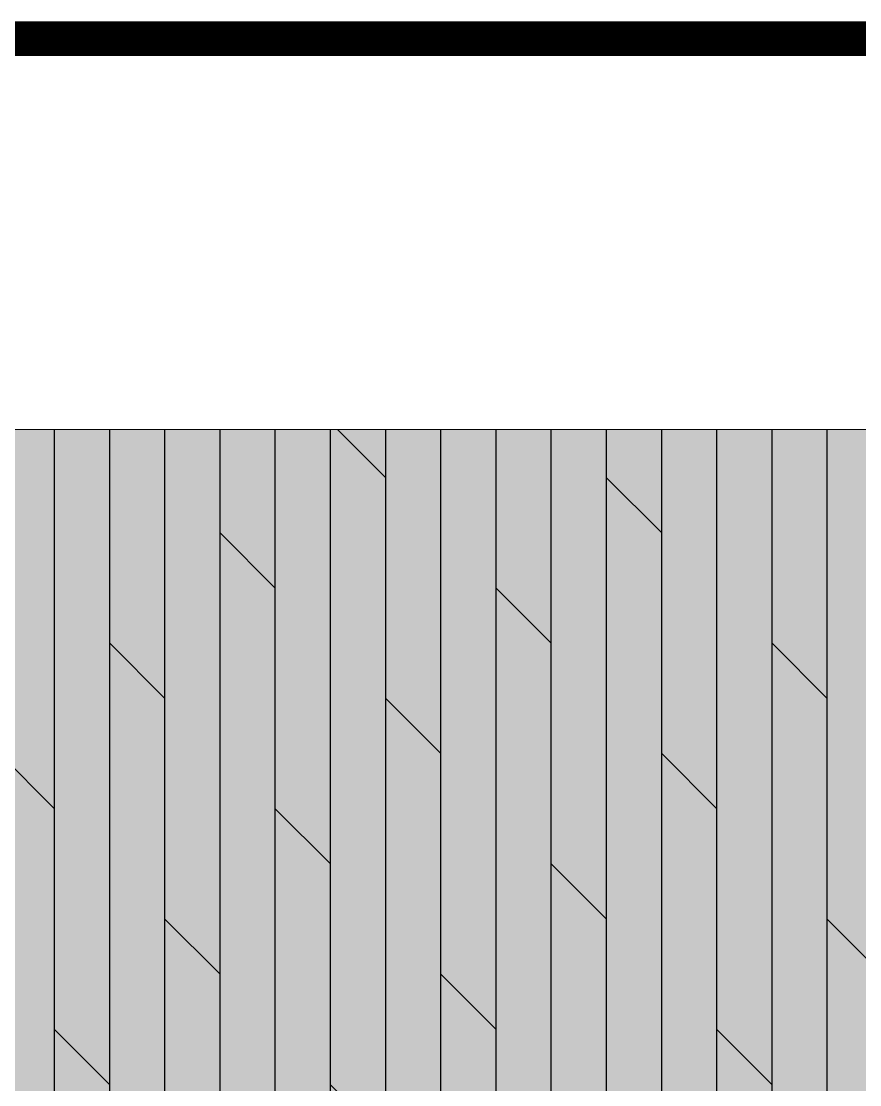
# Model space of a CAD drawing. Header units: millimetres. Extents: x -2842 to 18480, y -2414 to 14540.
# Drawn here: x -987 to -22, y 12866 to 14090 of the extents above; entities that cross this region are included whole.
import ezdxf

# ---------------------------------------------------------------- set-up
doc = ezdxf.new("R2010")
doc.units = ezdxf.units.MM
doc.header["$LTSCALE"] = 150
doc.linetypes.add('DASHED', pattern=[0.75, 0.5, -0.25])
doc.layers.add('ad-Secondary Roof', color=6, linetype='Continuous', true_color=0xff00ff)
doc.layers.add('ad-Verandah', color=7, linetype='Continuous', true_color=0xa57c52)

# ---------------------------------------------------------------- blocks, each defined once
blk = doc.blocks.new('zw$6CCD')
at = {"layer": 'ad-Verandah', "transparency": 33554534}
h = blk.add_hatch(color=256, dxfattribs=at)
h.dxf.hatch_style = 1
h.paths.add_polyline_path([(0, 0), (-1520, 0), (-1520, -4975), (0, -4975)])
at = {"layer": 'ad-Verandah', "transparency": 33554687}
h = blk.add_hatch(dxfattribs=at)
h.set_pattern_fill('DOLMIT', color=256, scale=10, angle=90)
h.set_pattern_definition([(90, (-1520, -9105), (-63.5, 4e-15), []), (135, (-1520, -9105), (-127, -127), [89.8026, -179.605])])
h.paths.add_polyline_path([(0, 0), (-1520, 0), (-1520, -4975), (0, -4975)])
at = {"layer": 'ad-Verandah', "lineweight": 9}
blk.add_lwpolyline([(0, 0), (-1520, 0), (-1520, -4975), (0, -4975)], close=True, dxfattribs=at)
blk = doc.blocks.new('A$Ca594aa6c')
at = {"layer": 'ad-Secondary Roof', "linetype": 'DASHED', "ltscale": 2, "const_width": 40}
blk.add_lwpolyline([(-1820, 450), (2380, 450), (4485.4, -2487.5), (2380, -5425), (-1820, -5425)], close=True, dxfattribs=at)
blk = doc.blocks.new('1625W-Roof Plan')
blk.add_blockref('A$Ca594aa6c', (0, 13620))

msp = doc.modelspace()

# ---------------------------------------------------------------- block references
at = {"layer": 'ad-Verandah'}
msp.add_blockref('zw$6CCD', (0, 13620), dxfattribs=at)

# ---------------------------------------------------------------- next in the draw order: block references
msp.add_blockref('1625W-Roof Plan', (0, 0))

doc.saveas('drawing.dxf')
